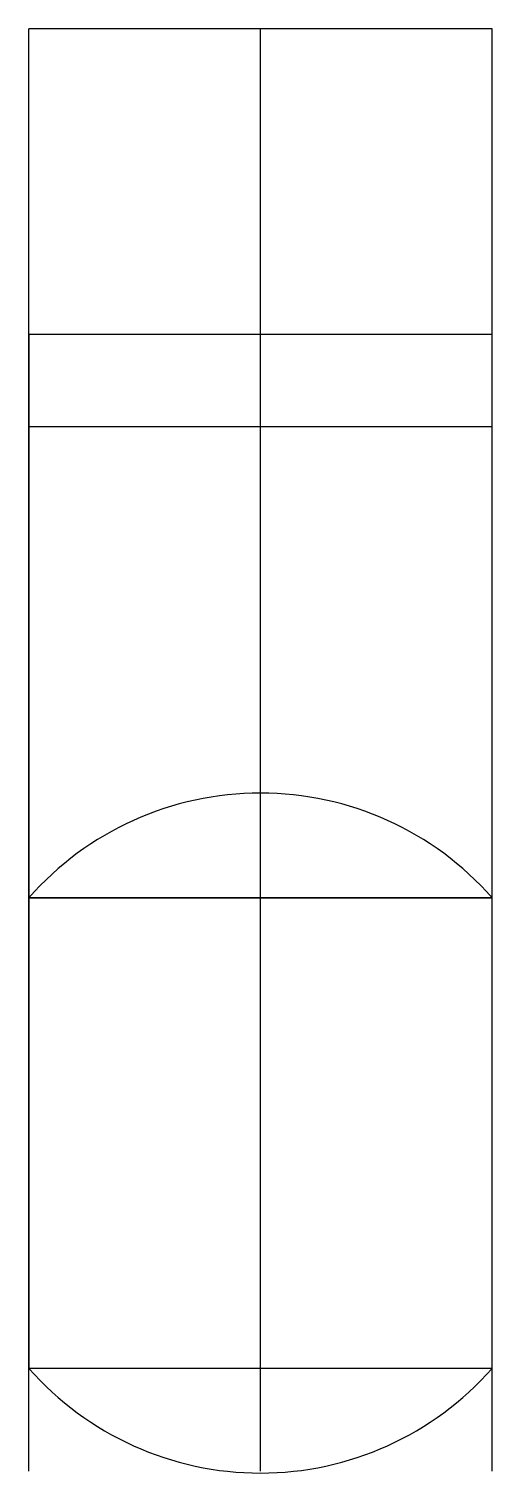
# Model space of a CAD drawing. Extents: x 0 to 10, y -24.6 to 6.6.
import ezdxf

# ---------------------------------------------------------------- set-up
doc = ezdxf.new("R2010")
doc.units = 0
doc.layers.get('0').update_dxf_attribs({"linetype": 'CONTINUOUS'})

msp = doc.modelspace()

# ---------------------------------------------------------------- linework, layer by layer
at = {"linetype": 'CONTINUOUS'}
for p, q in [((10, 6.58), (0, 6.58)), ((0, -24.51), (0, 6.58)), ((5, -24.51), (5, 6.58)), ((10, -24.51), (10, 6.58)), ((0, 0), (10, 0)), ((0, 0), (0, -12.15)), ((10, -12.15), (10, 0)), ((10, -2), (0, -2)), ((10, -12.15), (0, -12.15)), ((0, -12.15), (10, -12.15)), ((0, -12.15), (0, -22.3)), ((10, -22.3), (10, -12.15)), ((10, -22.3), (0, -22.3))]:
    msp.add_line(p, q, dxfattribs=at)
for centre, start, end in [((5, -16.565), 41.4421, 138.5579), ((5, -17.885), 221.4421, 318.5579)]:
    msp.add_arc(centre, 6.67, start, end, dxfattribs=at)

doc.saveas('drawing.dxf')
